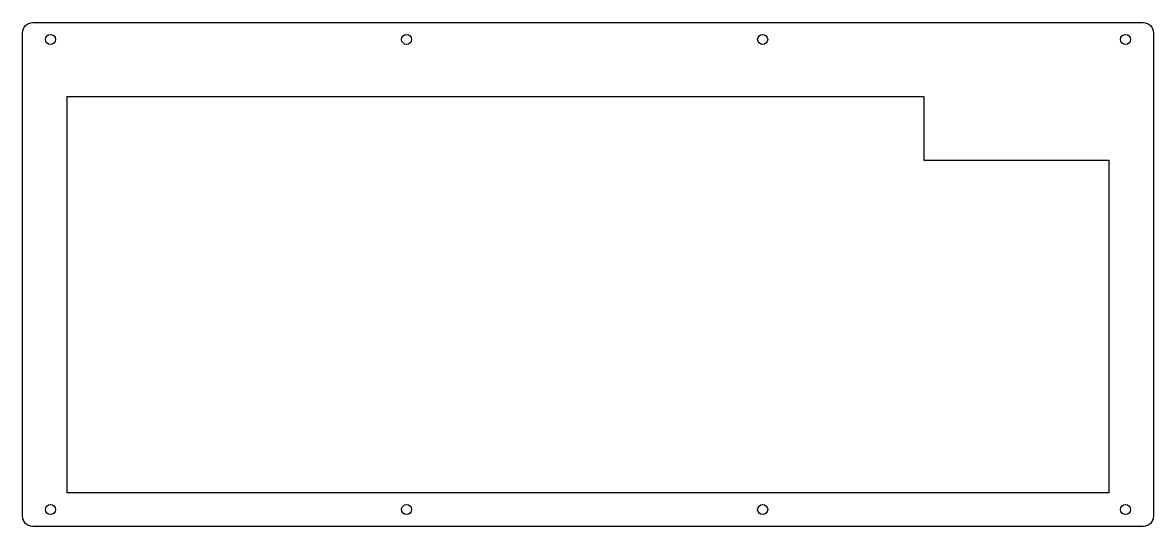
# Model space of a CAD drawing. Header units: millimetres. Extents: x -175 to 161, y -79 to 71.
import ezdxf

# ---------------------------------------------------------------- set-up
doc = ezdxf.new("R2010")
doc.units = ezdxf.units.MM
doc.layers.get('0').update_dxf_attribs({"linetype": 'CONTINUOUS'})

msp = doc.modelspace()

# ---------------------------------------------------------------- linework, layer by layer
msp.add_lwpolyline([(158.15, -78.93), (-172.45, -78.93, -0.414214), (-175.45, -75.93), (-175.45, 68.07, -0.414214), (-172.45, 71.07), (158.15, 71.07, -0.414214), (161.15, 68.07), (161.15, -75.93, -0.414214)], format="xyb", close=True)
msp.add_lwpolyline([(147.85, -68.93), (-162.15, -68.93), (-162.15, 49.07), (92.85, 49.07), (92.85, 30.07), (147.85, 30.07)], close=True)
for centre in [(-167.15, 66.07), (-61.15, 66.07), (44.85, 66.07), (152.85, 66.07), (-167.15, -73.93), (-61.15, -73.93), (44.85, -73.93), (152.85, -73.93)]:
    msp.add_circle(centre, 1.5)

doc.saveas('drawing.dxf')
